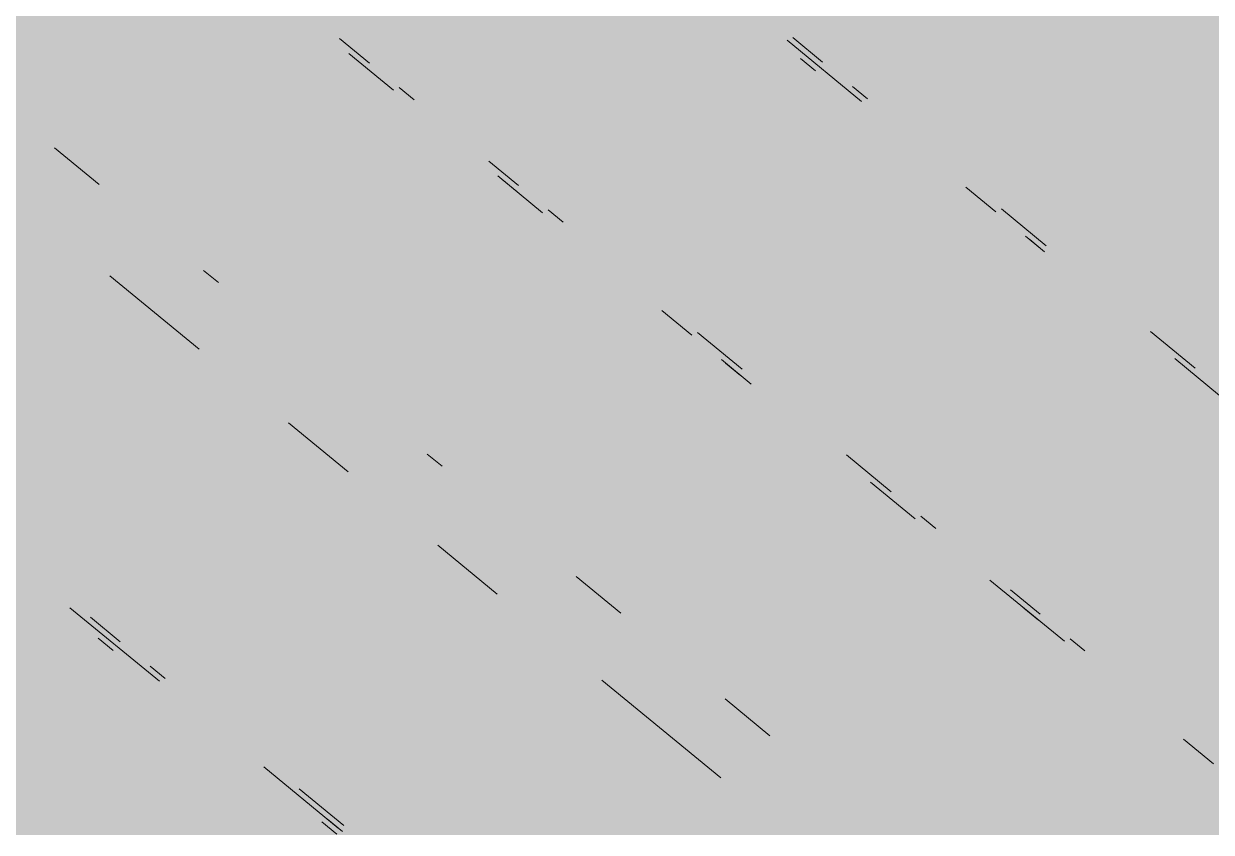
# Paper-space layout '03 3D Building and Roof' of a CAD drawing. Header units: millimetres. Extents: x 5 to 415, y 5 to 292.
# Drawn here: x 278.824 to 281.434, y 83.006 to 84.784 of the extents above; entities that cross this region are included whole.
import ezdxf

# ---------------------------------------------------------------- set-up
doc = ezdxf.new("R2010")
doc.units = ezdxf.units.MM
doc.layers.add('EXISTING', color=7, linetype='Continuous')
doc.layers.add('IMAGES', color=7, linetype='Continuous')

# ---------------------------------------------------------------- blocks, each defined once
blk = doc.blocks.new('SHEET_03')
at = {"layer": 'EXISTING', "color": 250, "lineweight": 9}
for p, q in [((279.5836, 84.6978), (279.518, 84.7516)), ((280.5797, 84.7), (280.5141, 84.7538)), ((280.5017, 84.748), (280.6655, 84.6133)), ((279.5383, 84.7188), (279.6366, 84.638)), ((280.5638, 84.6807), (280.531, 84.7076)), ((279.6819, 84.617), (279.6491, 84.6439)), ((280.678, 84.6192), (280.6452, 84.6461)), ((278.9895, 84.4304), (278.8913, 84.5112)), ((279.9112, 84.4284), (279.8457, 84.4823)), ((279.8659, 84.4495), (279.9642, 84.3687)), ((279.9078, 84.415), (279.875, 84.442)), ((280.8948, 84.4248), (280.9603, 84.3709)), ((280.0095, 84.3476), (279.9767, 84.3746)), ((281.0711, 84.296), (280.9728, 84.3768)), ((281.0259, 84.317), (281.0586, 84.2901)), ((281.0677, 84.2826), (281.035, 84.3095)), ((279.0129, 84.2298), (279.2094, 84.0682)), ((279.2517, 84.215), (279.2189, 84.2419)), ((280.2263, 84.1533), (280.2919, 84.0994)), ((280.4027, 84.0245), (280.3044, 84.1053)), ((281.3988, 84.0266), (281.3005, 84.1074)), ((281.3535, 84.0477), (281.4518, 83.9669)), ((280.3574, 84.0455), (280.4229, 83.9917)), ((280.3993, 84.011), (280.3665, 84.038)), ((279.406, 83.9066), (279.5371, 83.7989)), ((279.7431, 83.811), (279.7103, 83.8379)), ((280.7303, 83.7551), (280.632, 83.8359)), ((280.685, 83.7762), (280.7833, 83.6954)), ((280.8286, 83.6743), (280.7958, 83.7013)), ((279.7337, 83.6373), (279.8647, 83.5296)), ((280.1363, 83.4878), (280.038, 83.5686)), ((280.9471, 83.5607), (281.111, 83.4261)), ((281.0579, 83.4858), (280.9924, 83.5397)), ((278.9252, 83.5001), (279.1218, 83.3385)), ((281.0545, 83.4724), (281.0218, 83.4993)), ((279.036, 83.4252), (278.9705, 83.479)), ((279.0201, 83.4059), (278.9874, 83.4328)), ((281.1562, 83.405), (281.1235, 83.4319)), ((279.1343, 83.3444), (279.1016, 83.3713)), ((280.0941, 83.341), (280.3562, 83.1256)), ((280.4639, 83.2185), (280.3656, 83.2993)), ((281.3731, 83.2106), (281.4386, 83.1567)), ((279.3512, 83.15), (279.515, 83.0153)), ((279.5275, 83.0212), (279.4292, 83.102)), ((279.5116, 83.0019), (279.4788, 83.0288)), ((279.5241, 83.0078), (279.4913, 83.0347))]:
    blk.add_line(p, q, dxfattribs=at)
at = {"layer": 'IMAGES', "color": 7}
for points in [[(280.3727, 84.7352), (280.4691, 84.7352), (280.3727, 84.928), (280.4691, 84.928)], [(278.6382, 84.7352), (278.8309, 84.7352), (278.6382, 84.8316), (278.8309, 84.8316)], [(278.8309, 84.7352), (279.2164, 84.7352), (278.8309, 84.8316), (279.2164, 84.8316)], [(279.2164, 84.7352), (279.3127, 84.7352), (279.2164, 84.8316), (279.3127, 84.8316)], [(279.3127, 84.7352), (279.4091, 84.7352), (279.3127, 84.8316), (279.4091, 84.8316)], [(279.4091, 84.7352), (279.6018, 84.7352), (279.4091, 84.8316), (279.6018, 84.8316)], [(279.6018, 84.7352), (279.6982, 84.7352), (279.6018, 84.8316), (279.6982, 84.8316)], [(279.6982, 84.7352), (279.8909, 84.7352), (279.6982, 84.8316), (279.8909, 84.8316)], [(279.8909, 84.7352), (279.9873, 84.7352), (279.8909, 84.8316), (279.9873, 84.8316)], [(279.9873, 84.7352), (280.0836, 84.7352), (279.9873, 84.8316), (280.0836, 84.8316)], [(280.0836, 84.7352), (280.18, 84.7352), (280.0836, 84.8316), (280.18, 84.8316)], [(280.18, 84.7352), (280.2764, 84.7352), (280.18, 84.8316), (280.2764, 84.8316)], [(280.2764, 84.7352), (280.3727, 84.7352), (280.2764, 84.8316), (280.3727, 84.8316)], [(280.4691, 84.7352), (280.5655, 84.7352), (280.4691, 84.8316), (280.5655, 84.8316)], [(280.5655, 84.7352), (280.6618, 84.7352), (280.5655, 84.8316), (280.6618, 84.8316)], [(280.6618, 84.7352), (280.7582, 84.7352), (280.6618, 84.8316), (280.7582, 84.8316)], [(280.7582, 84.7352), (281.3364, 84.7352), (280.7582, 84.8316), (281.3364, 84.8316)], [(281.3364, 84.7352), (281.6255, 84.7352), (281.3364, 84.8316), (281.6255, 84.8316)], [(278.7345, 84.6388), (278.8309, 84.6388), (278.7345, 84.7352), (278.8309, 84.7352)], [(278.8309, 84.6388), (278.9273, 84.6388), (278.8309, 84.7352), (278.9273, 84.7352)], [(278.9273, 84.6388), (279.3127, 84.6388), (278.9273, 84.7352), (279.3127, 84.7352)], [(279.3127, 84.6388), (279.4091, 84.6388), (279.3127, 84.7352), (279.4091, 84.7352)], [(279.4091, 84.6388), (279.5055, 84.6388), (279.4091, 84.7352), (279.5055, 84.7352)], [(279.5055, 84.6388), (279.6982, 84.6388), (279.5055, 84.7352), (279.6982, 84.7352)], [(279.6982, 84.6388), (279.7945, 84.6388), (279.6982, 84.7352), (279.7945, 84.7352)], [(279.7945, 84.6388), (279.8909, 84.6388), (279.7945, 84.7352), (279.8909, 84.7352)], [(279.8909, 84.5424), (279.9873, 84.5424), (279.8909, 84.7352), (279.9873, 84.7352)], [(279.9873, 84.6388), (280.0836, 84.6388), (279.9873, 84.7352), (280.0836, 84.7352)], [(280.0836, 84.6388), (280.18, 84.6388), (280.0836, 84.7352), (280.18, 84.7352)], [(280.18, 84.6388), (280.2764, 84.6388), (280.18, 84.7352), (280.2764, 84.7352)], [(280.2764, 84.6388), (280.3727, 84.6388), (280.2764, 84.7352), (280.3727, 84.7352)], [(280.3727, 84.6388), (280.4691, 84.6388), (280.3727, 84.7352), (280.4691, 84.7352)], [(280.4691, 84.6388), (280.5655, 84.6388), (280.4691, 84.7352), (280.5655, 84.7352)], [(280.5655, 84.6388), (280.6618, 84.6388), (280.5655, 84.7352), (280.6618, 84.7352)], [(280.6618, 84.6388), (280.7582, 84.6388), (280.6618, 84.7352), (280.7582, 84.7352)], [(280.7582, 84.6388), (280.8545, 84.6388), (280.7582, 84.7352), (280.8545, 84.7352)], [(280.8545, 84.6388), (281.3364, 84.6388), (280.8545, 84.7352), (281.3364, 84.7352)], [(281.3364, 84.6388), (281.4327, 84.6388), (281.3364, 84.7352), (281.4327, 84.7352)], [(281.4327, 84.6388), (281.5291, 84.6388), (281.4327, 84.7352), (281.5291, 84.7352)], [(278.7345, 84.446), (278.8309, 84.446), (278.7345, 84.6388), (278.8309, 84.6388)], [(278.8309, 84.5424), (278.9273, 84.5424), (278.8309, 84.6388), (278.9273, 84.6388)], [(278.9273, 84.5424), (279.0236, 84.5424), (278.9273, 84.6388), (279.0236, 84.6388)], [(279.0236, 84.5424), (279.4091, 84.5424), (279.0236, 84.6388), (279.4091, 84.6388)], [(279.4091, 84.5424), (279.5055, 84.5424), (279.4091, 84.6388), (279.5055, 84.6388)], [(279.5055, 84.5424), (279.6018, 84.5424), (279.5055, 84.6388), (279.6018, 84.6388)], [(279.6018, 84.5424), (279.7945, 84.5424), (279.6018, 84.6388), (279.7945, 84.6388)], [(279.7945, 84.5424), (279.8909, 84.5424), (279.7945, 84.6388), (279.8909, 84.6388)], [(279.9873, 84.5424), (280.0836, 84.5424), (279.9873, 84.6388), (280.0836, 84.6388)], [(280.0836, 84.5424), (280.2764, 84.5424), (280.0836, 84.6388), (280.2764, 84.6388)], [(280.2764, 84.5424), (280.3727, 84.5424), (280.2764, 84.6388), (280.3727, 84.6388)], [(280.3727, 84.5424), (280.4691, 84.5424), (280.3727, 84.6388), (280.4691, 84.6388)], [(280.4691, 84.5424), (280.5655, 84.5424), (280.4691, 84.6388), (280.5655, 84.6388)], [(280.5655, 84.5424), (280.6618, 84.5424), (280.5655, 84.6388), (280.6618, 84.6388)], [(280.6618, 84.5424), (280.7582, 84.5424), (280.6618, 84.6388), (280.7582, 84.6388)], [(280.7582, 84.5424), (280.8545, 84.5424), (280.7582, 84.6388), (280.8545, 84.6388)], [(280.8545, 84.5424), (280.9509, 84.5424), (280.8545, 84.6388), (280.9509, 84.6388)], [(280.9509, 84.5424), (281.4327, 84.5424), (280.9509, 84.6388), (281.4327, 84.6388)], [(281.4327, 84.5424), (281.5291, 84.5424), (281.4327, 84.6388), (281.5291, 84.6388)], [(278.8309, 84.446), (278.9273, 84.446), (278.8309, 84.5424), (278.9273, 84.5424)], [(278.9273, 84.446), (279.0236, 84.446), (278.9273, 84.5424), (279.0236, 84.5424)], [(279.0236, 84.446), (279.12, 84.446), (279.0236, 84.5424), (279.12, 84.5424)], [(279.12, 84.446), (279.2164, 84.446), (279.12, 84.5424), (279.2164, 84.5424)], [(279.2164, 84.446), (279.6018, 84.446), (279.2164, 84.5424), (279.6018, 84.5424)], [(279.6018, 84.446), (279.6982, 84.446), (279.6018, 84.5424), (279.6982, 84.5424)], [(279.6982, 84.446), (279.7945, 84.446), (279.6982, 84.5424), (279.7945, 84.5424)], [(279.7945, 84.446), (279.8909, 84.446), (279.7945, 84.5424), (279.8909, 84.5424)], [(279.8909, 84.446), (279.9873, 84.446), (279.8909, 84.5424), (279.9873, 84.5424)], [(279.9873, 84.446), (280.0836, 84.446), (279.9873, 84.5424), (280.0836, 84.5424)], [(280.0836, 84.446), (280.18, 84.446), (280.0836, 84.5424), (280.18, 84.5424)], [(280.18, 84.446), (280.2764, 84.446), (280.18, 84.5424), (280.2764, 84.5424)], [(280.2764, 84.446), (280.3727, 84.446), (280.2764, 84.5424), (280.3727, 84.5424)], [(280.3727, 84.446), (280.4691, 84.446), (280.3727, 84.5424), (280.4691, 84.5424)], [(280.4691, 84.446), (280.5655, 84.446), (280.4691, 84.5424), (280.5655, 84.5424)], [(280.5655, 84.446), (280.6618, 84.446), (280.5655, 84.5424), (280.6618, 84.5424)], [(280.6618, 84.446), (280.7582, 84.446), (280.6618, 84.5424), (280.7582, 84.5424)], [(280.7582, 84.446), (280.8545, 84.446), (280.7582, 84.5424), (280.8545, 84.5424)], [(280.8545, 84.446), (280.9509, 84.446), (280.8545, 84.5424), (280.9509, 84.5424)], [(280.9509, 84.446), (281.0473, 84.446), (280.9509, 84.5424), (281.0473, 84.5424)], [(281.0473, 84.446), (281.5291, 84.446), (281.0473, 84.5424), (281.5291, 84.5424)], [(278.7345, 84.2532), (278.8309, 84.2532), (278.7345, 84.446), (278.8309, 84.446)], [(278.8309, 84.3496), (278.9273, 84.3496), (278.8309, 84.446), (278.9273, 84.446)], [(278.9273, 84.3496), (279.12, 84.3496), (278.9273, 84.446), (279.12, 84.446)], [(279.12, 84.3496), (279.2164, 84.3496), (279.12, 84.446), (279.2164, 84.446)], [(279.2164, 84.3496), (279.3127, 84.3496), (279.2164, 84.446), (279.3127, 84.446)], [(279.3127, 84.3496), (279.6982, 84.3496), (279.3127, 84.446), (279.6982, 84.446)], [(279.6982, 84.3496), (279.7945, 84.3496), (279.6982, 84.446), (279.7945, 84.446)], [(279.7945, 84.3496), (279.8909, 84.3496), (279.7945, 84.446), (279.8909, 84.446)], [(279.8909, 84.3496), (279.9873, 84.3496), (279.8909, 84.446), (279.9873, 84.446)], [(279.9873, 84.3496), (280.0836, 84.3496), (279.9873, 84.446), (280.0836, 84.446)], [(280.0836, 84.3496), (280.18, 84.3496), (280.0836, 84.446), (280.18, 84.446)], [(280.18, 84.3496), (280.2764, 84.3496), (280.18, 84.446), (280.2764, 84.446)], [(280.2764, 84.3496), (280.3727, 84.3496), (280.2764, 84.446), (280.3727, 84.446)], [(280.3727, 84.3496), (280.4691, 84.3496), (280.3727, 84.446), (280.4691, 84.446)], [(280.4691, 84.3496), (280.5655, 84.3496), (280.4691, 84.446), (280.5655, 84.446)], [(280.5655, 84.3496), (280.6618, 84.3496), (280.5655, 84.446), (280.6618, 84.446)], [(280.6618, 84.3496), (280.7582, 84.3496), (280.6618, 84.446), (280.7582, 84.446)], [(280.7582, 84.3496), (280.8545, 84.3496), (280.7582, 84.446), (280.8545, 84.446)], [(280.8545, 84.3496), (280.9509, 84.3496), (280.8545, 84.446), (280.9509, 84.446)], [(280.9509, 84.3496), (281.0473, 84.3496), (280.9509, 84.446), (281.0473, 84.446)], [(281.0473, 84.3496), (281.6255, 84.3496), (281.0473, 84.446), (281.6255, 84.446)], [(278.8309, 84.2532), (279.0236, 84.2532), (278.8309, 84.3496), (279.0236, 84.3496)], [(279.0236, 84.2532), (279.12, 84.2532), (279.0236, 84.3496), (279.12, 84.3496)], [(279.12, 84.2532), (279.2164, 84.2532), (279.12, 84.3496), (279.2164, 84.3496)], [(279.2164, 84.2532), (279.3127, 84.2532), (279.2164, 84.3496), (279.3127, 84.3496)], [(279.3127, 84.2532), (279.4091, 84.2532), (279.3127, 84.3496), (279.4091, 84.3496)], [(279.4091, 84.2532), (279.7945, 84.2532), (279.4091, 84.3496), (279.7945, 84.3496)], [(279.7945, 84.2532), (279.8909, 84.2532), (279.7945, 84.3496), (279.8909, 84.3496)], [(279.8909, 84.2532), (279.9873, 84.2532), (279.8909, 84.3496), (279.9873, 84.3496)], [(279.9873, 84.2532), (280.0836, 84.2532), (279.9873, 84.3496), (280.0836, 84.3496)], [(280.0836, 84.2532), (280.18, 84.2532), (280.0836, 84.3496), (280.18, 84.3496)], [(280.18, 84.2532), (280.2764, 84.2532), (280.18, 84.3496), (280.2764, 84.3496)], [(280.2764, 84.2532), (280.4691, 84.2532), (280.2764, 84.3496), (280.4691, 84.3496)], [(280.4691, 84.2532), (280.5655, 84.2532), (280.4691, 84.3496), (280.5655, 84.3496)], [(280.5655, 84.2532), (280.6618, 84.2532), (280.5655, 84.3496), (280.6618, 84.3496)], [(280.6618, 84.2532), (280.7582, 84.2532), (280.6618, 84.3496), (280.7582, 84.3496)], [(280.7582, 84.2532), (280.8545, 84.2532), (280.7582, 84.3496), (280.8545, 84.3496)], [(280.8545, 84.2532), (280.9509, 84.2532), (280.8545, 84.3496), (280.9509, 84.3496)], [(280.9509, 84.2532), (281.0473, 84.2532), (280.9509, 84.3496), (281.0473, 84.3496)], [(281.0473, 84.2532), (281.1436, 84.2532), (281.0473, 84.3496), (281.1436, 84.3496)], [(281.1436, 84.2532), (281.24, 84.2532), (281.1436, 84.3496), (281.24, 84.3496)], [(281.24, 84.2532), (281.8182, 84.2532), (281.24, 84.3496), (281.8182, 84.3496)], [(278.7345, 84.1568), (278.9273, 84.1568), (278.7345, 84.2532), (278.9273, 84.2532)], [(278.9273, 84.1568), (279.0236, 84.1568), (278.9273, 84.2532), (279.0236, 84.2532)], [(279.0236, 84.1568), (279.2164, 84.1568), (279.0236, 84.2532), (279.2164, 84.2532)], [(279.2164, 84.1568), (279.3127, 84.1568), (279.2164, 84.2532), (279.3127, 84.2532)], [(279.3127, 84.1568), (279.4091, 84.1568), (279.3127, 84.2532), (279.4091, 84.2532)], [(279.4091, 84.1568), (279.5055, 84.1568), (279.4091, 84.2532), (279.5055, 84.2532)], [(279.5055, 84.1568), (279.8909, 84.1568), (279.5055, 84.2532), (279.8909, 84.2532)], [(279.8909, 84.1568), (279.9873, 84.1568), (279.8909, 84.2532), (279.9873, 84.2532)], [(279.9873, 84.1568), (280.0836, 84.1568), (279.9873, 84.2532), (280.0836, 84.2532)], [(280.0836, 84.1568), (280.18, 84.1568), (280.0836, 84.2532), (280.18, 84.2532)], [(280.18, 84.1568), (280.2764, 84.1568), (280.18, 84.2532), (280.2764, 84.2532)], [(280.2764, 84.1568), (280.3727, 84.1568), (280.2764, 84.2532), (280.3727, 84.2532)], [(280.3727, 84.1568), (280.4691, 84.1568), (280.3727, 84.2532), (280.4691, 84.2532)], [(280.4691, 84.1568), (280.5655, 84.1568), (280.4691, 84.2532), (280.5655, 84.2532)], [(280.5655, 84.1568), (280.6618, 84.1568), (280.5655, 84.2532), (280.6618, 84.2532)], [(280.6618, 84.1568), (280.7582, 84.1568), (280.6618, 84.2532), (280.7582, 84.2532)], [(280.7582, 84.1568), (280.9509, 84.1568), (280.7582, 84.2532), (280.9509, 84.2532)], [(280.9509, 84.1568), (281.0473, 84.1568), (280.9509, 84.2532), (281.0473, 84.2532)], [(281.0473, 84.1568), (281.1436, 84.1568), (281.0473, 84.2532), (281.1436, 84.2532)], [(281.1436, 84.1568), (281.24, 84.1568), (281.1436, 84.2532), (281.24, 84.2532)], [(281.24, 84.1568), (281.3364, 84.1568), (281.24, 84.2532), (281.3364, 84.2532)], [(281.3364, 84.1568), (281.4327, 84.1568), (281.3364, 84.2532), (281.4327, 84.2532)], [(281.4327, 84.1568), (281.9145, 84.1568), (281.4327, 84.2532), (281.9145, 84.2532)], [(278.4455, 84.0604), (278.9273, 84.0604), (278.4455, 84.1568), (278.9273, 84.1568)], [(278.9273, 84.0604), (279.0236, 84.0604), (278.9273, 84.1568), (279.0236, 84.1568)], [(279.0236, 84.0604), (279.12, 84.0604), (279.0236, 84.1568), (279.12, 84.1568)], [(279.12, 84.0604), (279.2164, 84.0604), (279.12, 84.1568), (279.2164, 84.1568)], [(279.2164, 84.0604), (279.3127, 84.0604), (279.2164, 84.1568), (279.3127, 84.1568)], [(279.3127, 84.0604), (279.4091, 84.0604), (279.3127, 84.1568), (279.4091, 84.1568)], [(279.4091, 84.0604), (279.5055, 84.0604), (279.4091, 84.1568), (279.5055, 84.1568)], [(279.5055, 84.0604), (279.6018, 84.0604), (279.5055, 84.1568), (279.6018, 84.1568)], [(279.6018, 84.0604), (280.18, 84.0604), (279.6018, 84.1568), (280.18, 84.1568)], [(280.18, 84.0604), (280.3727, 84.0604), (280.18, 84.1568), (280.3727, 84.1568)], [(280.3727, 84.0604), (280.4691, 84.0604), (280.3727, 84.1568), (280.4691, 84.1568)], [(280.4691, 84.0604), (280.5655, 84.0604), (280.4691, 84.1568), (280.5655, 84.1568)], [(280.5655, 84.0604), (280.6618, 84.0604), (280.5655, 84.1568), (280.6618, 84.1568)], [(280.6618, 84.0604), (280.7582, 84.0604), (280.6618, 84.1568), (280.7582, 84.1568)], [(280.7582, 84.0604), (280.8545, 84.0604), (280.7582, 84.1568), (280.8545, 84.1568)], [(280.8545, 84.0604), (280.9509, 84.0604), (280.8545, 84.1568), (280.9509, 84.1568)], [(280.9509, 84.0604), (281.0473, 84.0604), (280.9509, 84.1568), (281.0473, 84.1568)], [(281.0473, 84.0604), (281.1436, 84.0604), (281.0473, 84.1568), (281.1436, 84.1568)], [(281.1436, 84.0604), (281.24, 84.0604), (281.1436, 84.1568), (281.24, 84.1568)], [(281.24, 84.0604), (281.4327, 84.0604), (281.24, 84.1568), (281.4327, 84.1568)], [(281.4327, 84.0604), (281.5291, 84.0604), (281.4327, 84.1568), (281.5291, 84.1568)], [(278.6382, 83.964), (279.0236, 83.964), (278.6382, 84.0604), (279.0236, 84.0604)], [(279.0236, 83.964), (279.12, 83.964), (279.0236, 84.0604), (279.12, 84.0604)], [(279.12, 83.964), (279.2164, 83.964), (279.12, 84.0604), (279.2164, 84.0604)], [(279.2164, 83.964), (279.3127, 83.964), (279.2164, 84.0604), (279.3127, 84.0604)], [(279.3127, 83.964), (279.5055, 83.964), (279.3127, 84.0604), (279.5055, 84.0604)], [(279.5055, 83.964), (279.6018, 83.964), (279.5055, 84.0604), (279.6018, 84.0604)], [(279.6018, 83.964), (279.6982, 83.964), (279.6018, 84.0604), (279.6982, 84.0604)], [(279.6982, 83.964), (279.7945, 83.964), (279.6982, 84.0604), (279.7945, 84.0604)], [(279.7945, 83.964), (280.18, 83.964), (279.7945, 84.0604), (280.18, 84.0604)], [(280.18, 83.964), (280.2764, 83.964), (280.18, 84.0604), (280.2764, 84.0604)], [(280.2764, 83.964), (280.4691, 83.964), (280.2764, 84.0604), (280.4691, 84.0604)], [(280.4691, 83.964), (280.5655, 83.964), (280.4691, 84.0604), (280.5655, 84.0604)], [(280.5655, 83.964), (280.6618, 83.964), (280.5655, 84.0604), (280.6618, 84.0604)], [(280.6618, 83.964), (280.8545, 83.964), (280.6618, 84.0604), (280.8545, 84.0604)], [(280.8545, 83.964), (280.9509, 83.964), (280.8545, 84.0604), (280.9509, 84.0604)], [(280.9509, 83.964), (281.0473, 83.964), (280.9509, 84.0604), (281.0473, 84.0604)], [(281.0473, 83.964), (281.1436, 83.964), (281.0473, 84.0604), (281.1436, 84.0604)], [(281.1436, 83.964), (281.24, 83.964), (281.1436, 84.0604), (281.24, 84.0604)], [(281.24, 83.964), (281.3364, 83.964), (281.24, 84.0604), (281.3364, 84.0604)], [(281.3364, 83.964), (281.5291, 83.964), (281.3364, 84.0604), (281.5291, 84.0604)], [(278.7345, 83.8676), (279.12, 83.8676), (278.7345, 83.964), (279.12, 83.964)], [(279.12, 83.8676), (279.2164, 83.8676), (279.12, 83.964), (279.2164, 83.964)], [(279.2164, 83.8676), (279.3127, 83.8676), (279.2164, 83.964), (279.3127, 83.964)], [(279.3127, 83.8676), (279.5055, 83.8676), (279.3127, 83.964), (279.5055, 83.964)], [(279.5055, 83.8676), (279.6018, 83.8676), (279.5055, 83.964), (279.6018, 83.964)], [(279.6018, 83.8676), (279.6982, 83.8676), (279.6018, 83.964), (279.6982, 83.964)], [(279.6982, 83.8676), (279.7945, 83.8676), (279.6982, 83.964), (279.7945, 83.964)], [(279.7945, 83.8676), (280.2764, 83.8676), (279.7945, 83.964), (280.2764, 83.964)], [(280.2764, 83.8676), (280.3727, 83.8676), (280.2764, 83.964), (280.3727, 83.964)], [(280.3727, 83.8676), (280.4691, 83.8676), (280.3727, 83.964), (280.4691, 83.964)], [(280.4691, 83.8676), (280.5655, 83.8676), (280.4691, 83.964), (280.5655, 83.964)], [(280.5655, 83.8676), (280.6618, 83.8676), (280.5655, 83.964), (280.6618, 83.964)], [(280.6618, 83.8676), (280.7582, 83.8676), (280.6618, 83.964), (280.7582, 83.964)], [(280.7582, 83.8676), (280.9509, 83.8676), (280.7582, 83.964), (280.9509, 83.964)], [(280.9509, 83.7712), (281.0473, 83.7712), (280.9509, 83.964), (281.0473, 83.964)], [(281.0473, 83.8676), (281.1436, 83.8676), (281.0473, 83.964), (281.1436, 83.964)], [(281.1436, 83.8676), (281.24, 83.8676), (281.1436, 83.964), (281.24, 83.964)], [(281.24, 83.8676), (281.3364, 83.8676), (281.24, 83.964), (281.3364, 83.964)], [(281.3364, 83.8676), (281.5291, 83.8676), (281.3364, 83.964), (281.5291, 83.964)], [(278.7345, 83.7712), (278.8309, 83.7712), (278.7345, 83.8676), (278.8309, 83.8676)], [(278.8309, 83.7712), (279.2164, 83.7712), (278.8309, 83.8676), (279.2164, 83.8676)], [(279.2164, 83.7712), (279.3127, 83.7712), (279.2164, 83.8676), (279.3127, 83.8676)], [(279.3127, 83.7712), (279.4091, 83.7712), (279.3127, 83.8676), (279.4091, 83.8676)], [(279.4091, 83.7712), (279.5055, 83.7712), (279.4091, 83.8676), (279.5055, 83.8676)], [(279.5055, 83.7712), (279.6018, 83.7712), (279.5055, 83.8676), (279.6018, 83.8676)], [(279.6018, 83.7712), (279.6982, 83.7712), (279.6018, 83.8676), (279.6982, 83.8676)], [(279.6982, 83.7712), (279.7945, 83.7712), (279.6982, 83.8676), (279.7945, 83.8676)], [(279.7945, 83.7712), (279.8909, 83.7712), (279.7945, 83.8676), (279.8909, 83.8676)], [(279.8909, 83.7712), (279.9873, 83.7712), (279.8909, 83.8676), (279.9873, 83.8676)], [(279.9873, 83.7712), (280.3727, 83.7712), (279.9873, 83.8676), (280.3727, 83.8676)], [(280.3727, 83.7712), (280.4691, 83.7712), (280.3727, 83.8676), (280.4691, 83.8676)], [(280.4691, 83.7712), (280.5655, 83.7712), (280.4691, 83.8676), (280.5655, 83.8676)], [(280.5655, 83.7712), (280.7582, 83.7712), (280.5655, 83.8676), (280.7582, 83.8676)], [(280.7582, 83.7712), (280.8545, 83.7712), (280.7582, 83.8676), (280.8545, 83.8676)], [(280.8545, 83.7712), (280.9509, 83.7712), (280.8545, 83.8676), (280.9509, 83.8676)], [(281.0473, 83.7712), (281.1436, 83.7712), (281.0473, 83.8676), (281.1436, 83.8676)], [(281.1436, 83.7712), (281.24, 83.7712), (281.1436, 83.8676), (281.24, 83.8676)], [(281.24, 83.7712), (281.3364, 83.7712), (281.24, 83.8676), (281.3364, 83.8676)], [(281.3364, 83.7712), (281.4327, 83.7712), (281.3364, 83.8676), (281.4327, 83.8676)], [(281.4327, 83.7712), (281.5291, 83.7712), (281.4327, 83.8676), (281.5291, 83.8676)], [(278.7345, 83.6748), (278.8309, 83.6748), (278.7345, 83.7712), (278.8309, 83.7712)], [(278.8309, 83.6748), (278.9273, 83.6748), (278.8309, 83.7712), (278.9273, 83.7712)], [(278.9273, 83.6748), (279.4091, 83.6748), (278.9273, 83.7712), (279.4091, 83.7712)], [(279.4091, 83.6748), (279.5055, 83.6748), (279.4091, 83.7712), (279.5055, 83.7712)], [(279.5055, 83.6748), (279.6018, 83.6748), (279.5055, 83.7712), (279.6018, 83.7712)], [(279.6018, 83.6748), (279.6982, 83.6748), (279.6018, 83.7712), (279.6982, 83.7712)], [(279.6982, 83.6748), (279.7945, 83.6748), (279.6982, 83.7712), (279.7945, 83.7712)], [(279.7945, 83.6748), (279.8909, 83.6748), (279.7945, 83.7712), (279.8909, 83.7712)], [(279.8909, 83.6748), (279.9873, 83.6748), (279.8909, 83.7712), (279.9873, 83.7712)], [(279.9873, 83.6748), (280.0836, 83.6748), (279.9873, 83.7712), (280.0836, 83.7712)], [(280.0836, 83.6748), (280.5655, 83.6748), (280.0836, 83.7712), (280.5655, 83.7712)], [(280.5655, 83.6748), (280.6618, 83.6748), (280.5655, 83.7712), (280.6618, 83.7712)], [(280.6618, 83.6748), (280.8545, 83.6748), (280.6618, 83.7712), (280.8545, 83.7712)], [(280.8545, 83.6748), (281.1436, 83.6748), (280.8545, 83.7712), (281.1436, 83.7712)], [(281.1436, 83.6748), (281.24, 83.6748), (281.1436, 83.7712), (281.24, 83.7712)], [(281.24, 83.6748), (281.3364, 83.6748), (281.24, 83.7712), (281.3364, 83.7712)], [(281.3364, 83.6748), (281.4327, 83.6748), (281.3364, 83.7712), (281.4327, 83.7712)], [(281.4327, 83.6748), (281.5291, 83.6748), (281.4327, 83.7712), (281.5291, 83.7712)], [(278.7345, 83.5784), (278.8309, 83.5784), (278.7345, 83.6748), (278.8309, 83.6748)], [(278.8309, 83.5784), (278.9273, 83.5784), (278.8309, 83.6748), (278.9273, 83.6748)], [(278.9273, 83.5784), (279.0236, 83.5784), (278.9273, 83.6748), (279.0236, 83.6748)], [(279.0236, 83.5784), (279.5055, 83.5784), (279.0236, 83.6748), (279.5055, 83.6748)], [(279.5055, 83.5784), (279.6018, 83.5784), (279.5055, 83.6748), (279.6018, 83.6748)], [(279.6018, 83.5784), (279.6982, 83.5784), (279.6018, 83.6748), (279.6982, 83.6748)], [(279.6982, 83.5784), (279.7945, 83.5784), (279.6982, 83.6748), (279.7945, 83.6748)], [(279.7945, 83.5784), (279.8909, 83.5784), (279.7945, 83.6748), (279.8909, 83.6748)], [(279.8909, 83.5784), (279.9873, 83.5784), (279.8909, 83.6748), (279.9873, 83.6748)], [(279.9873, 83.5784), (280.0836, 83.5784), (279.9873, 83.6748), (280.0836, 83.6748)], [(280.0836, 83.5784), (280.18, 83.5784), (280.0836, 83.6748), (280.18, 83.6748)], [(280.18, 83.5784), (280.5655, 83.5784), (280.18, 83.6748), (280.5655, 83.6748)], [(280.5655, 83.5784), (280.6618, 83.5784), (280.5655, 83.6748), (280.6618, 83.6748)], [(280.6618, 83.5784), (280.7582, 83.5784), (280.6618, 83.6748), (280.7582, 83.6748)], [(280.7582, 83.5784), (280.9509, 83.5784), (280.7582, 83.6748), (280.9509, 83.6748)], [(280.9509, 83.5784), (281.0473, 83.5784), (280.9509, 83.6748), (281.0473, 83.6748)], [(281.0473, 83.5784), (281.1436, 83.5784), (281.0473, 83.6748), (281.1436, 83.6748)], [(281.1436, 83.5784), (281.3364, 83.5784), (281.1436, 83.6748), (281.3364, 83.6748)], [(281.3364, 83.5784), (281.4327, 83.5784), (281.3364, 83.6748), (281.4327, 83.6748)], [(281.4327, 83.5784), (281.5291, 83.5784), (281.4327, 83.6748), (281.5291, 83.6748)], [(278.7345, 83.482), (278.8309, 83.482), (278.7345, 83.5784), (278.8309, 83.5784)], [(278.8309, 83.482), (278.9273, 83.482), (278.8309, 83.5784), (278.9273, 83.5784)], [(278.9273, 83.482), (279.0236, 83.482), (278.9273, 83.5784), (279.0236, 83.5784)], [(279.0236, 83.482), (279.12, 83.482), (279.0236, 83.5784), (279.12, 83.5784)], [(279.12, 83.482), (279.6018, 83.482), (279.12, 83.5784), (279.6018, 83.5784)], [(279.6018, 83.482), (279.6982, 83.482), (279.6018, 83.5784), (279.6982, 83.5784)], [(279.6982, 83.482), (279.7945, 83.482), (279.6982, 83.5784), (279.7945, 83.5784)], [(279.7945, 83.482), (279.8909, 83.482), (279.7945, 83.5784), (279.8909, 83.5784)], [(279.8909, 83.3856), (279.9873, 83.3856), (279.8909, 83.5784), (279.9873, 83.5784)], [(279.9873, 83.482), (280.0836, 83.482), (279.9873, 83.5784), (280.0836, 83.5784)], [(280.0836, 83.482), (280.18, 83.482), (280.0836, 83.5784), (280.18, 83.5784)], [(280.18, 83.482), (280.2764, 83.482), (280.18, 83.5784), (280.2764, 83.5784)], [(280.2764, 83.482), (280.3727, 83.482), (280.2764, 83.5784), (280.3727, 83.5784)], [(280.3727, 83.482), (280.7582, 83.482), (280.3727, 83.5784), (280.7582, 83.5784)], [(280.7582, 83.482), (280.8545, 83.482), (280.7582, 83.5784), (280.8545, 83.5784)], [(280.8545, 83.482), (280.9509, 83.482), (280.8545, 83.5784), (280.9509, 83.5784)], [(280.9509, 83.482), (281.1436, 83.482), (280.9509, 83.5784), (281.1436, 83.5784)], [(281.1436, 83.482), (281.24, 83.482), (281.1436, 83.5784), (281.24, 83.5784)], [(281.24, 83.482), (281.4327, 83.482), (281.24, 83.5784), (281.4327, 83.5784)], [(281.4327, 83.482), (281.5291, 83.482), (281.4327, 83.5784), (281.5291, 83.5784)], [(278.7345, 83.3856), (278.8309, 83.3856), (278.7345, 83.482), (278.8309, 83.482)], [(278.8309, 83.3856), (278.9273, 83.3856), (278.8309, 83.482), (278.9273, 83.482)], [(278.9273, 83.3856), (279.12, 83.3856), (278.9273, 83.482), (279.12, 83.482)], [(279.12, 83.3856), (279.2164, 83.3856), (279.12, 83.482), (279.2164, 83.482)], [(279.2164, 83.3856), (279.6982, 83.3856), (279.2164, 83.482), (279.6982, 83.482)], [(279.6982, 83.3856), (279.7945, 83.3856), (279.6982, 83.482), (279.7945, 83.482)], [(279.7945, 83.2892), (279.8909, 83.2892), (279.7945, 83.482), (279.8909, 83.482)], [(279.9873, 83.3856), (280.0836, 83.3856), (279.9873, 83.482), (280.0836, 83.482)], [(280.0836, 83.3856), (280.18, 83.3856), (280.0836, 83.482), (280.18, 83.482)], [(280.18, 83.3856), (280.2764, 83.3856), (280.18, 83.482), (280.2764, 83.482)], [(280.2764, 83.3856), (280.3727, 83.3856), (280.2764, 83.482), (280.3727, 83.482)], [(280.3727, 83.3856), (280.4691, 83.3856), (280.3727, 83.482), (280.4691, 83.482)], [(280.4691, 83.3856), (280.8545, 83.3856), (280.4691, 83.482), (280.8545, 83.482)], [(280.8545, 83.3856), (280.9509, 83.3856), (280.8545, 83.482), (280.9509, 83.482)], [(280.9509, 83.3856), (281.0473, 83.3856), (280.9509, 83.482), (281.0473, 83.482)], [(281.0473, 83.3856), (281.1436, 83.3856), (281.0473, 83.482), (281.1436, 83.482)], [(281.1436, 83.3856), (281.24, 83.3856), (281.1436, 83.482), (281.24, 83.482)], [(281.24, 83.3856), (281.3364, 83.3856), (281.24, 83.482), (281.3364, 83.482)], [(281.3364, 83.3856), (281.4327, 83.3856), (281.3364, 83.482), (281.4327, 83.482)], [(281.4327, 83.3856), (281.6255, 83.3856), (281.4327, 83.482), (281.6255, 83.482)], [(278.3491, 83.2892), (279.0236, 83.2892), (278.3491, 83.3856), (279.0236, 83.3856)], [(279.0236, 83.2892), (279.2164, 83.2892), (279.0236, 83.3856), (279.2164, 83.3856)], [(279.2164, 83.2892), (279.3127, 83.2892), (279.2164, 83.3856), (279.3127, 83.3856)], [(279.3127, 83.2892), (279.4091, 83.2892), (279.3127, 83.3856), (279.4091, 83.3856)], [(279.4091, 83.2892), (279.7945, 83.2892), (279.4091, 83.3856), (279.7945, 83.3856)], [(279.8909, 83.2892), (279.9873, 83.2892), (279.8909, 83.3856), (279.9873, 83.3856)], [(279.9873, 83.2892), (280.18, 83.2892), (279.9873, 83.3856), (280.18, 83.3856)], [(280.18, 83.2892), (280.2764, 83.2892), (280.18, 83.3856), (280.2764, 83.3856)], [(280.2764, 83.2892), (280.3727, 83.2892), (280.2764, 83.3856), (280.3727, 83.3856)], [(280.3727, 83.2892), (280.4691, 83.2892), (280.3727, 83.3856), (280.4691, 83.3856)], [(280.4691, 83.2892), (280.5655, 83.2892), (280.4691, 83.3856), (280.5655, 83.3856)], [(280.5655, 83.2892), (280.9509, 83.2892), (280.5655, 83.3856), (280.9509, 83.3856)], [(280.9509, 83.2892), (281.0473, 83.2892), (280.9509, 83.3856), (281.0473, 83.3856)], [(281.0473, 83.2892), (281.1436, 83.2892), (281.0473, 83.3856), (281.1436, 83.3856)], [(281.1436, 83.2892), (281.24, 83.2892), (281.1436, 83.3856), (281.24, 83.3856)], [(281.24, 83.2892), (281.3364, 83.2892), (281.24, 83.3856), (281.3364, 83.3856)], [(281.3364, 83.2892), (281.4327, 83.2892), (281.3364, 83.3856), (281.4327, 83.3856)], [(281.4327, 83.2892), (281.5291, 83.2892), (281.4327, 83.3856), (281.5291, 83.3856)], [(278.5418, 83.1928), (279.0236, 83.1928), (278.5418, 83.2892), (279.0236, 83.2892)], [(279.0236, 83.1928), (279.12, 83.1928), (279.0236, 83.2892), (279.12, 83.2892)], [(279.12, 83.1928), (279.2164, 83.1928), (279.12, 83.2892), (279.2164, 83.2892)], [(279.2164, 83.1928), (279.3127, 83.1928), (279.2164, 83.2892), (279.3127, 83.2892)], [(279.3127, 83.1928), (279.4091, 83.1928), (279.3127, 83.2892), (279.4091, 83.2892)], [(279.4091, 83.1928), (279.5055, 83.1928), (279.4091, 83.2892), (279.5055, 83.2892)], [(279.5055, 83.1928), (279.8909, 83.1928), (279.5055, 83.2892), (279.8909, 83.2892)], [(279.8909, 83.1928), (280.0836, 83.1928), (279.8909, 83.2892), (280.0836, 83.2892)], [(280.0836, 83.1928), (280.18, 83.1928), (280.0836, 83.2892), (280.18, 83.2892)], [(280.18, 83.1928), (280.2764, 83.1928), (280.18, 83.2892), (280.2764, 83.2892)], [(280.2764, 83.1928), (280.3727, 83.1928), (280.2764, 83.2892), (280.3727, 83.2892)], [(280.3727, 83.1928), (280.4691, 83.1928), (280.3727, 83.2892), (280.4691, 83.2892)], [(280.4691, 83.1928), (280.5655, 83.1928), (280.4691, 83.2892), (280.5655, 83.2892)], [(280.5655, 83.1928), (280.6618, 83.1928), (280.5655, 83.2892), (280.6618, 83.2892)], [(280.6618, 83.1928), (281.0473, 83.1928), (280.6618, 83.2892), (281.0473, 83.2892)], [(281.0473, 83.1928), (281.1436, 83.1928), (281.0473, 83.2892), (281.1436, 83.2892)], [(281.1436, 83.1928), (281.24, 83.1928), (281.1436, 83.2892), (281.24, 83.2892)], [(281.24, 83.1928), (281.4327, 83.1928), (281.24, 83.2892), (281.4327, 83.2892)], [(281.4327, 83.1928), (281.5291, 83.1928), (281.4327, 83.2892), (281.5291, 83.2892)], [(278.6382, 83.0964), (279.12, 83.0964), (278.6382, 83.1928), (279.12, 83.1928)], [(279.12, 83.0964), (279.2164, 83.0964), (279.12, 83.1928), (279.2164, 83.1928)], [(279.2164, 83.0964), (279.3127, 83.0964), (279.2164, 83.1928), (279.3127, 83.1928)], [(279.3127, 83.0964), (279.5055, 83.0964), (279.3127, 83.1928), (279.5055, 83.1928)], [(279.5055, 83.0964), (279.6018, 83.0964), (279.5055, 83.1928), (279.6018, 83.1928)], [(279.6018, 83.0964), (280.0836, 83.0964), (279.6018, 83.1928), (280.0836, 83.1928)], [(280.0836, 83.0964), (280.18, 83.0964), (280.0836, 83.1928), (280.18, 83.1928)], [(280.18, 83.0964), (280.2764, 83.0964), (280.18, 83.1928), (280.2764, 83.1928)], [(280.2764, 83.0964), (280.3727, 83.0964), (280.2764, 83.1928), (280.3727, 83.1928)], [(280.3727, 83.0964), (280.4691, 83.0964), (280.3727, 83.1928), (280.4691, 83.1928)], [(280.4691, 83.0964), (280.6618, 83.0964), (280.4691, 83.1928), (280.6618, 83.1928)], [(280.6618, 83.0964), (280.7582, 83.0964), (280.6618, 83.1928), (280.7582, 83.1928)], [(280.7582, 83.0964), (281.24, 83.0964), (280.7582, 83.1928), (281.24, 83.1928)], [(281.24, 83.0964), (281.3364, 83.0964), (281.24, 83.1928), (281.3364, 83.1928)], [(281.3364, 83.0964), (281.4327, 83.0964), (281.3364, 83.1928), (281.4327, 83.1928)], [(281.4327, 83), (281.5291, 83), (281.4327, 83.1928), (281.5291, 83.1928)], [(278.7345, 83), (279.2164, 83), (278.7345, 83.0964), (279.2164, 83.0964)], [(279.2164, 83), (279.3127, 83), (279.2164, 83.0964), (279.3127, 83.0964)], [(279.3127, 83), (279.4091, 83), (279.3127, 83.0964), (279.4091, 83.0964)], [(279.4091, 83), (279.6018, 83), (279.4091, 83.0964), (279.6018, 83.0964)], [(279.6018, 83), (279.6982, 83), (279.6018, 83.0964), (279.6982, 83.0964)], [(279.6982, 83), (280.18, 83), (279.6982, 83.0964), (280.18, 83.0964)], [(280.18, 83), (280.2764, 83), (280.18, 83.0964), (280.2764, 83.0964)], [(280.2764, 83), (280.3727, 83), (280.2764, 83.0964), (280.3727, 83.0964)], [(280.3727, 83), (280.4691, 83), (280.3727, 83.0964), (280.4691, 83.0964)], [(280.4691, 83), (280.6618, 83), (280.4691, 83.0964), (280.6618, 83.0964)], [(280.6618, 83), (280.7582, 83), (280.6618, 83.0964), (280.7582, 83.0964)], [(280.7582, 83), (280.8545, 83), (280.7582, 83.0964), (280.8545, 83.0964)], [(280.8545, 83), (280.9509, 83), (280.8545, 83.0964), (280.9509, 83.0964)], [(280.9509, 83), (281.3364, 83), (280.9509, 83.0964), (281.3364, 83.0964)], [(281.3364, 83), (281.4327, 83), (281.3364, 83.0964), (281.4327, 83.0964)]]:
    blk.add_solid(points, dxfattribs=at)

psp = doc.layouts.new('03 3D Building and Roof')

# ---------------------------------------------------------------- block references
psp.add_blockref('SHEET_03', (0, 0))

doc.saveas('drawing.dxf')
